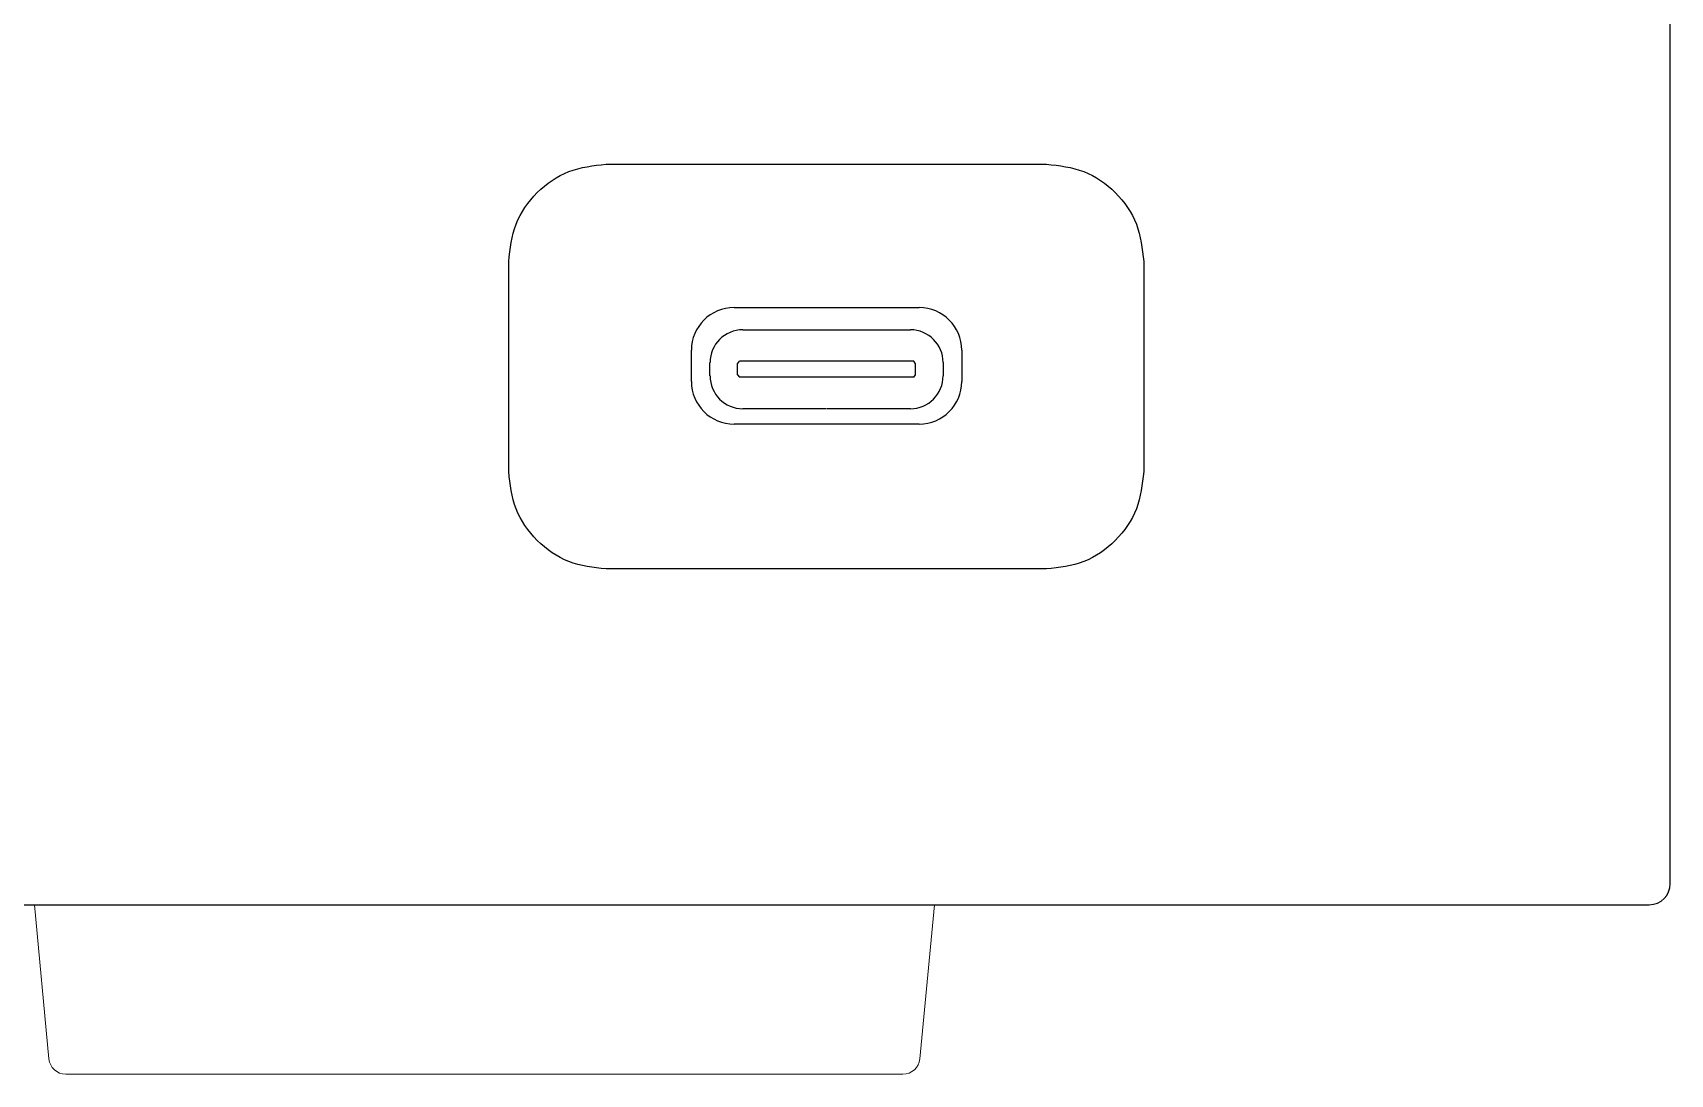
# Model space of a CAD drawing. Extents: x -49 to 275, y -8 to 142.
# Drawn here: x 80.81 to 83.226, y 52.866 to 54.402 of the extents above; entities that cross this region are included whole.
import ezdxf
from ezdxf.enums import TextEntityAlignment as Align

# ---------------------------------------------------------------- set-up
doc = ezdxf.new("R2010")
doc.units = 0
doc.header["$LTSCALE"] = 0.5
doc.header["$MEASUREMENT"] = 0
doc.layers.add('OBJECT', color=7, linetype='CONTINUOUS')
doc.layers.add('RISER', color=7, linetype='CONTINUOUS')
doc.styles.add('ARIAL', font='arial.ttf')

# ---------------------------------------------------------------- blocks, each defined once
blk = doc.blocks.new('*U45')
at = {"layer": 'RISER'}
for p, q in [((8.5715, -1.719), (8.5715, 1.719)), ((7.001, -0.6574), (7.651, -0.6574)), ((6.8574, -1.111), (6.8574, -0.801)), ((7.7946, -0.801), (7.7946, -1.111)), ((7.19, -0.869), (7.463, -0.869)), ((7.2029, -0.9017), (7.4501, -0.9017)), ((7.127, -0.978), (7.127, -0.932)), ((7.526, -0.932), (7.526, -0.978)), ((7.1544, -0.9698), (7.1544, -0.9502)), ((7.1951, -0.9518), (7.198, -0.9482)), ((7.1951, -0.9682), (7.1951, -0.9518)), ((7.455, -0.9482), (7.198, -0.9482)), ((7.4579, -0.9518), (7.455, -0.9482)), ((7.4579, -0.9682), (7.4579, -0.9518)), ((7.4985, -0.9502), (7.4985, -0.9698)), ((7.1951, -0.9682), (7.198, -0.9718)), ((7.455, -0.9718), (7.198, -0.9718)), ((7.455, -0.9718), (7.4579, -0.9682)), ((7.3253, -1.0183), (7.2029, -1.0183)), ((7.4501, -1.0183), (7.3265, -1.0183)), ((7.463, -1.041), (7.19, -1.041)), ((7.651, -1.2546), (7.001, -1.2546)), ((-8.5405, -1.75), (8.5405, -1.75))]:
    blk.add_line(p, q, dxfattribs=at)
at = {"layer": 'RISER', "linetype": 'Continuous', "lineweight": 15}
for p, q in [((6.1575, -1.75), (6.1789, -1.9773)), ((7.4641, -1.9773), (7.4855, -1.75)), ((6.2038, -2), (7.4392, -2))]:
    blk.add_line(p, q, dxfattribs=at)
at = {"layer": 'RISER'}
for centre, radius, start, end in [((7.19, -0.932), 0.063, 90, 180), ((7.463, -0.932), 0.063, 0, 90), ((7.2029, -0.9502), 0.0484, 90, 180), ((7.4501, -0.9502), 0.0484, 0, 90), ((7.19, -0.978), 0.063, 180, 270), ((7.2029, -0.9698), 0.0484, 180, 270), ((7.4501, -0.9698), 0.0484, 270, 0), ((7.463, -0.978), 0.063, 270, 0), ((8.5405, -1.719), 0.031, 270, 0)]:
    blk.add_arc(centre, radius, start, end, dxfattribs=at)
at = {"layer": 'RISER', "linetype": 'Continuous', "lineweight": 15}
for centre, start, end in [((6.2038, -1.975), 185.37, 270), ((7.4392, -1.975), 270, 354.63)]:
    blk.add_arc(centre, 0.025, start, end, dxfattribs=at)
at = {"layer": 'RISER'}
for points, knots in [([(6.8574, -0.801), (6.8596, -0.7822), (6.8639, -0.7446), (6.8971, -0.6971), (6.9445, -0.6639), (6.9822, -0.6596), (7.001, -0.6574)], [0, 0, 0, 0, 0.250158, 0.500224, 0.750158, 1, 1, 1, 1]), ([(7.651, -0.6574), (7.6698, -0.6596), (7.7075, -0.6639), (7.7549, -0.6971), (7.7881, -0.7446), (7.7924, -0.7822), (7.7946, -0.801)], [0, 0, 0, 0, 0.2498416, 0.499776, 0.7498416, 1, 1, 1, 1]), ([(7.001, -1.2546), (6.9822, -1.2524), (6.9445, -1.2481), (6.8971, -1.2149), (6.8639, -1.1674), (6.8596, -1.1298), (6.8574, -1.111)], [0, 0, 0, 0, 0.2498416, 0.499776, 0.7498416, 1, 1, 1, 1]), ([(7.7946, -1.111), (7.7924, -1.1298), (7.7881, -1.1674), (7.7549, -1.2149), (7.7075, -1.2481), (7.6698, -1.2524), (7.651, -1.2546)], [0, 0, 0, 0, 0.250158, 0.500224, 0.750158, 1, 1, 1, 1])]:
    blk.add_open_spline(points, degree=3, knots=knots, dxfattribs=at)
at = {"layer": 'RISER', "color": 1, "style": 'ARIAL'}
blk.add_attdef('STATIONID', text='', height=0.6875, dxfattribs=at).set_placement((0, 3.35), align=Align.CENTER)
blk.add_attdef('DRAWINGREF', text='', height=0.6875, dxfattribs=at).set_placement((0, -2), align=Align.TOP_CENTER)

msp = doc.modelspace()

# ---------------------------------------------------------------- block references
at = {"layer": 'OBJECT'}
msp.add_blockref('*U45', (74.655, 54.8659), dxfattribs=at)

doc.saveas('drawing.dxf')
